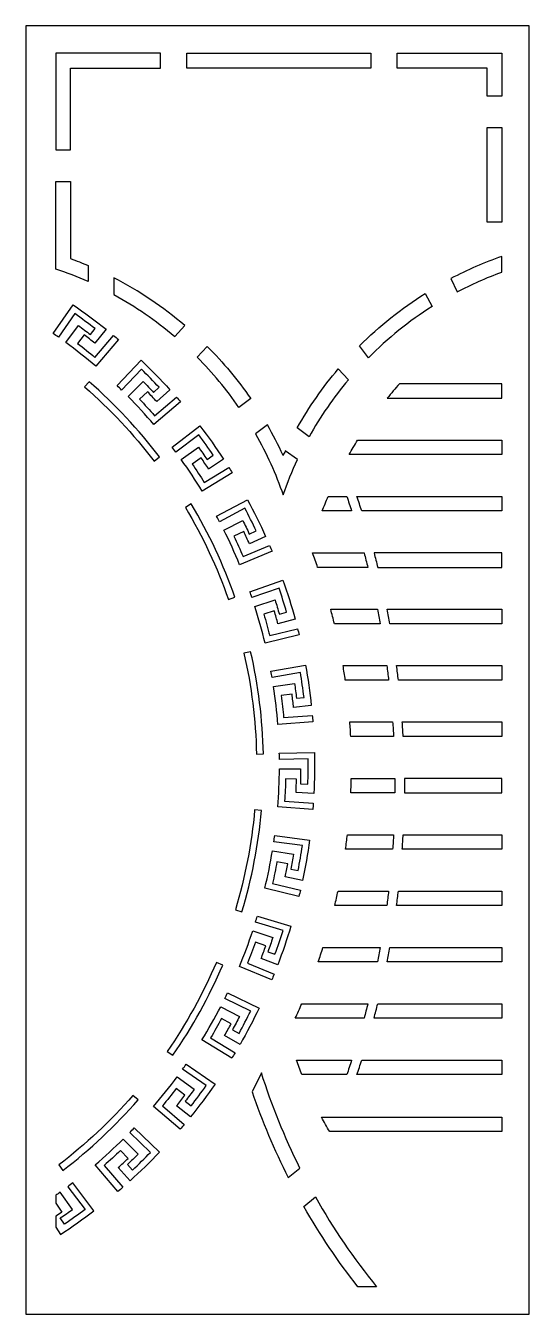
# Model space of a CAD drawing. Extents: x 201 to 568, y 1162 to 2099.
import ezdxf

# ---------------------------------------------------------------- set-up
doc = ezdxf.new("R2010")
doc.units = 0
doc.layers.add('LAYER_01', color=5, linetype='CONTINUOUS')

msp = doc.modelspace()

# ---------------------------------------------------------------- linework, layer by layer
at = {"layer": 'LAYER_01'}
for points in [[(201.43, 1161.64), (567.79, 1161.64), (567.79, 2099.03), (201.43, 2099.03)], [(299.36, 2068.3), (299.36, 2079.03), (223.32, 2079.03), (223.32, 2008.73), (234.05, 2008.73), (234.05, 2068.3)], [(452.43, 2068.3), (318.68, 2068.3), (318.68, 2079.03), (452.43, 2079.03)], [(471.76, 2068.3), (471.76, 2079.03), (547.79, 2079.03), (547.79, 2047.88), (537.06, 2047.88), (537.06, 2068.3)], [(547.79, 1956.19), (537.06, 1956.19), (537.06, 2024.99), (547.79, 2024.99)]]:
    msp.add_lwpolyline(points, close=True, dxfattribs=at)
for points in [[(246.74, 1912.86, 0.023755), (223.32, 1922.05), (223.32, 1985.84), (234.05, 1985.84), (234.05, 1929.63, -0.012394), (246.74, 1924.57)], [(547.79, 1919.83), (547.79, 1931.23, 0.036671), (510.77, 1915.09), (515.34, 1905.37, -0.033554)], [(309.83, 1873.05), (317.22, 1880.85, 0.056759), (265.47, 1915.71), (265.47, 1903.55, -0.050927)], [(492.12, 1904.33), (497.08, 1894.78, 0.056165), (450.86, 1857.55), (444.24, 1866.11, -0.055725)], [(221.43, 1875.07), (235.95, 1896.05, -0.018296), (259.82, 1878.2), (251.69, 1868.11, 0.006199), (244, 1874.16), (239.17, 1867.85, -0.010452), (251.79, 1857.76), (265.37, 1873.64, -0.002824), (268.89, 1870.67), (252.31, 1851.29, 0.018138), (230.62, 1868.52), (239.76, 1880.93, -0.006862), (248.46, 1874.34), (251.83, 1878.67, 0.011392), (237.1, 1889.62), (225.2, 1872.43, 0.003012)], [(365.1, 1827.84), (356.53, 1821.38, 0.044907), (326.19, 1857.93), (333.53, 1865.76, -0.044829)], [(267.89, 1837.2), (285.51, 1855.65, -0.018296), (306.3, 1834.28), (296.69, 1825.59, 0.006199), (290.04, 1832.77), (284.28, 1827.29, -0.010452), (295.16, 1815.35), (311.07, 1828.92, -0.002824), (314.07, 1825.43), (294.67, 1808.88, 0.018138), (275.94, 1829.29), (286.91, 1840.12, -0.006862), (294.47, 1832.26), (298.47, 1836, 0.011392), (285.64, 1849.12), (271.2, 1834.01, 0.003012)], [(428.84, 1849.4), (436.18, 1841.46, 0.047659), (407.59, 1799.95), (398.99, 1806.55, -0.047461)], [(298.74, 1785.32, 0.050742), (247.52, 1840.07), (244.23, 1836.3, -0.050742), (294.76, 1782.29)], [(473.33, 1838.56, 0.010974), (464.51, 1828.04), (547.79, 1828.04), (547.79, 1838.56)], [(307.86, 1792.53), (328.14, 1807.99, -0.018296), (345.33, 1783.64), (334.48, 1776.56, 0.006199), (329.04, 1784.69), (322.49, 1780.18, -0.010452), (331.37, 1766.68), (349.2, 1777.59, -0.002824), (351.63, 1773.68), (329.87, 1760.37, 0.018138), (314.56, 1783.46), (327.1, 1792.44, -0.006862), (333.33, 1783.49), (337.87, 1786.56, 0.011392), (327.25, 1801.53), (310.63, 1788.85, 0.003012)], [(388.71, 1757.72, -0.026318), (399.2, 1783.54), (390.25, 1789.73, 0.003295), (388.71, 1786.44, 0.022703), (377.22, 1808.67), (368.62, 1802.09, -0.046053)], [(442.93, 1797.56), (547.79, 1797.56), (547.79, 1787.03), (436.67, 1787.03, -0.009786)], [(340.34, 1742.16), (362.79, 1754.25, -0.018296), (375.96, 1727.51), (364.14, 1722.22, 0.006199), (360.03, 1731.1), (352.86, 1727.67, -0.010452), (359.52, 1712.95), (378.84, 1720.93, -0.002824), (380.62, 1716.69), (357.05, 1706.94, 0.018138), (345.55, 1732.15), (359.33, 1739.06, -0.006862), (364.09, 1729.24), (369.05, 1731.56, 0.011392), (360.9, 1748.01), (342.5, 1738.09, 0.003012)], [(417.15, 1746.03, -0.009093), (421.47, 1756.55), (435.06, 1756.55, -0.004268), (438.57, 1746.03)], [(442.46, 1756.55), (547.79, 1756.55), (547.79, 1746.03), (445.92, 1746.03, 0.004218)], [(353.64, 1683.28, 0.050742), (321.85, 1751.18), (317.56, 1748.61, -0.050742), (348.93, 1681.63)], [(409.98, 1715.54), (447.6, 1715.54, -0.004186), (450.35, 1705.02), (413.84, 1705.02, 0.006449)], [(454.85, 1715.54, -0.004138), (457.57, 1705.02), (547.79, 1705.02), (547.79, 1715.54)], [(364.54, 1687.32), (388.61, 1695.76, -0.018296), (397.44, 1667.28), (384.93, 1663.9, 0.006199), (382.26, 1673.32), (374.64, 1671.05, -0.010452), (378.92, 1655.47), (399.25, 1660.34, -0.002824), (400.35, 1655.87), (375.54, 1649.93, 0.018138), (368.12, 1676.62), (382.82, 1681.29, -0.006862), (385.98, 1670.85), (391.24, 1672.36, 0.011392), (385.77, 1689.88), (366.04, 1682.97, 0.003012)], [(457.26, 1674.53, -0.004125), (459.29, 1664.01), (426.02, 1664.01, 0.006254), (423.31, 1674.53)], [(466.41, 1664.01, 0.004079), (464.4, 1674.53), (547.79, 1674.53), (547.79, 1664.01)], [(374.33, 1569.27, 0.050742), (365.07, 1643.67), (360.2, 1642.56, -0.050742), (369.33, 1569.16)], [(379.87, 1629.38), (404.96, 1633.94, -0.018296), (409.22, 1604.44), (396.34, 1603.06, 0.006199), (395.18, 1612.77), (387.3, 1611.73, -0.010452), (389.09, 1595.67), (409.93, 1597.29, -0.002824), (410.31, 1592.71), (384.88, 1590.72, 0.018138), (381.73, 1618.25), (396.97, 1620.56, -0.006862), (398.46, 1609.75), (403.9, 1610.43, 0.011392), (401.23, 1628.59), (380.67, 1624.84, 0.003012)], [(464.16, 1633.53, -0.004083), (465.5, 1623), (433.96, 1623, 0.00613), (432.31, 1633.53)], [(472.55, 1623, 0.004039), (471.23, 1633.53), (547.79, 1633.53), (547.79, 1623)], [(468.4, 1592.52, -0.004058), (469.07, 1582), (437.91, 1582, 0.006067), (437.27, 1592.52)], [(476.08, 1582, 0.004015), (475.42, 1592.52), (547.79, 1592.52), (547.79, 1582)], [(385.94, 1569.75), (411.44, 1570.33, -0.018296), (411.03, 1540.52), (398.1, 1541.17, 0.006199), (398.47, 1550.95), (390.52, 1551.15, -0.010452), (389.77, 1535.01), (410.61, 1533.36, -0.002824), (410.27, 1528.77), (384.85, 1530.78, 0.018138), (386.04, 1558.46), (401.46, 1558.36, -0.006862), (401.24, 1547.46), (406.71, 1547.27, 0.011392), (406.92, 1565.62), (386.02, 1565.14, 0.003012)], [(470.03, 1551.51, -0.00405), (470.03, 1540.99), (437.96, 1540.99, 0.00606), (438.31, 1551.51)], [(477.03, 1551.51, -0.004007), (477.03, 1540.99), (547.79, 1540.99), (547.79, 1551.51)], [(358.77, 1454.45, 0.050742), (372.96, 1528.07), (367.98, 1528.51, -0.050742), (353.98, 1455.89)], [(382.61, 1509.9), (407.89, 1506.49, -0.018296), (402.82, 1477.11), (390.15, 1479.78, 0.006199), (392.04, 1489.37), (384.23, 1490.82, -0.010452), (380.96, 1474.99), (401.29, 1470.1, -0.002824), (400.23, 1465.62), (375.44, 1471.59, 0.018138), (380.94, 1498.74), (396.16, 1496.23, -0.006862), (394.23, 1485.49), (399.61, 1484.45, 0.011392), (402.69, 1502.55), (381.97, 1505.34, 0.003012)], [(469.07, 1510.5, -0.004058), (468.4, 1499.98), (434.11, 1499.98, 0.006107), (435.47, 1510.5)], [(475.42, 1499.98, 0.004015), (476.08, 1510.5), (547.79, 1510.5), (547.79, 1499.98)], [(465.5, 1469.5, -0.004083), (464.16, 1458.97), (426.27, 1458.97, 0.006212), (428.67, 1469.5)], [(471.23, 1458.97, 0.004039), (472.55, 1469.5), (547.79, 1469.5), (547.79, 1458.97)], [(369.96, 1451.31), (394.39, 1443.99, -0.018296), (384.8, 1415.76), (372.69, 1420.38, 0.006199), (376.07, 1429.56), (368.57, 1432.21, -0.010452), (362.87, 1417.09), (382.18, 1409.08, -0.002824), (380.44, 1404.82), (356.88, 1414.59, 0.018138), (366.56, 1440.55), (381.2, 1435.69, -0.006862), (377.62, 1425.39), (382.77, 1423.52, 0.011392), (388.64, 1440.91), (368.62, 1446.91, 0.003012)], [(459.29, 1428.49, -0.004125), (457.26, 1417.97), (414.2, 1417.97, 0.006386), (417.72, 1428.49)], [(464.4, 1417.97, 0.004079), (466.41, 1428.49), (547.79, 1428.49), (547.79, 1417.97)], [(308.49, 1350.05, 0.050742), (344.73, 1415.69), (340.14, 1417.65, -0.050742), (304.38, 1352.9)], [(348.3, 1395.42), (371.29, 1384.37, -0.018296), (357.39, 1357.99), (346.16, 1364.45, 0.006199), (350.93, 1372.99), (343.94, 1376.78, -0.010452), (335.95, 1362.73), (353.76, 1351.8, -0.002824), (351.38, 1347.86), (329.64, 1361.2, 0.018138), (343.26, 1385.33), (356.96, 1378.23, -0.006862), (351.81, 1368.62), (356.6, 1365.97, 0.011392), (365.12, 1382.23), (346.28, 1391.29, 0.003012)], [(397.51, 1376.96, 0.006645), (402.26, 1387.48), (450.35, 1387.48, -0.004186), (447.6, 1376.96)], [(454.85, 1376.96, 0.004138), (457.57, 1387.48), (547.79, 1387.48), (547.79, 1376.96)], [(318.17, 1343.61), (339.14, 1329.1, -0.018296), (321.29, 1305.22), (311.21, 1313.35, 0.006199), (317.25, 1321.04), (310.94, 1325.88, -0.010452), (300.85, 1313.26), (316.73, 1299.67, -0.002824), (313.76, 1296.16), (294.38, 1312.73, 0.018138), (311.61, 1334.43), (324.03, 1325.28, -0.006862), (317.44, 1316.59), (321.76, 1313.22, 0.011392), (332.71, 1327.95), (315.53, 1339.84, 0.003012)], [(438.57, 1346.47, -0.004268), (435.06, 1335.95), (402.34, 1335.95, -0.008993), (398.36, 1346.47)], [(442.46, 1335.95, 0.004218), (445.92, 1346.47), (547.79, 1346.47), (547.79, 1335.95)], [(392.4, 1261.14), (400.95, 1268.02, -0.039777), (372.87, 1337.38), (366.11, 1323.56, 0.035189)], [(228.41, 1266.3, 0.050742), (283.16, 1317.53), (279.4, 1320.81, -0.050742), (225.38, 1270.28)], [(422.59, 1294.47, -0.009628), (416.72, 1304.99), (547.79, 1304.99), (547.79, 1294.47)], [(280.3, 1297.15), (298.74, 1279.53, -0.018296), (277.37, 1258.74), (268.69, 1268.35, 0.006199), (275.86, 1275), (270.39, 1280.76, -0.010452), (258.44, 1269.88), (272.01, 1253.98, -0.002824), (268.52, 1250.97), (251.97, 1270.37, 0.018138), (272.38, 1289.11), (283.22, 1278.13, -0.006862), (275.35, 1270.58), (279.09, 1266.57, 0.011392), (292.21, 1279.4), (277.1, 1293.84, 0.003012)], [(226.73, 1219.71, 0.018296), (251.08, 1236.9), (235.62, 1257.19, -0.003012), (231.95, 1254.42), (244.62, 1237.79, -0.011392), (229.65, 1227.17), (226.58, 1231.71, 0.006862), (235.53, 1237.94), (226.55, 1250.48, -0.00259), (223.32, 1248.19), (223.32, 1242.48), (227.78, 1236.01, -0.003414), (223.32, 1232.98), (223.32, 1224.94)], [(403.77, 1240.02), (412.19, 1246.93, 0.04203), (456.75, 1181.64), (443.02, 1181.64, -0.036554)]]:
    msp.add_lwpolyline(points, format="xyb", close=True, dxfattribs=at)

doc.saveas('drawing.dxf')
